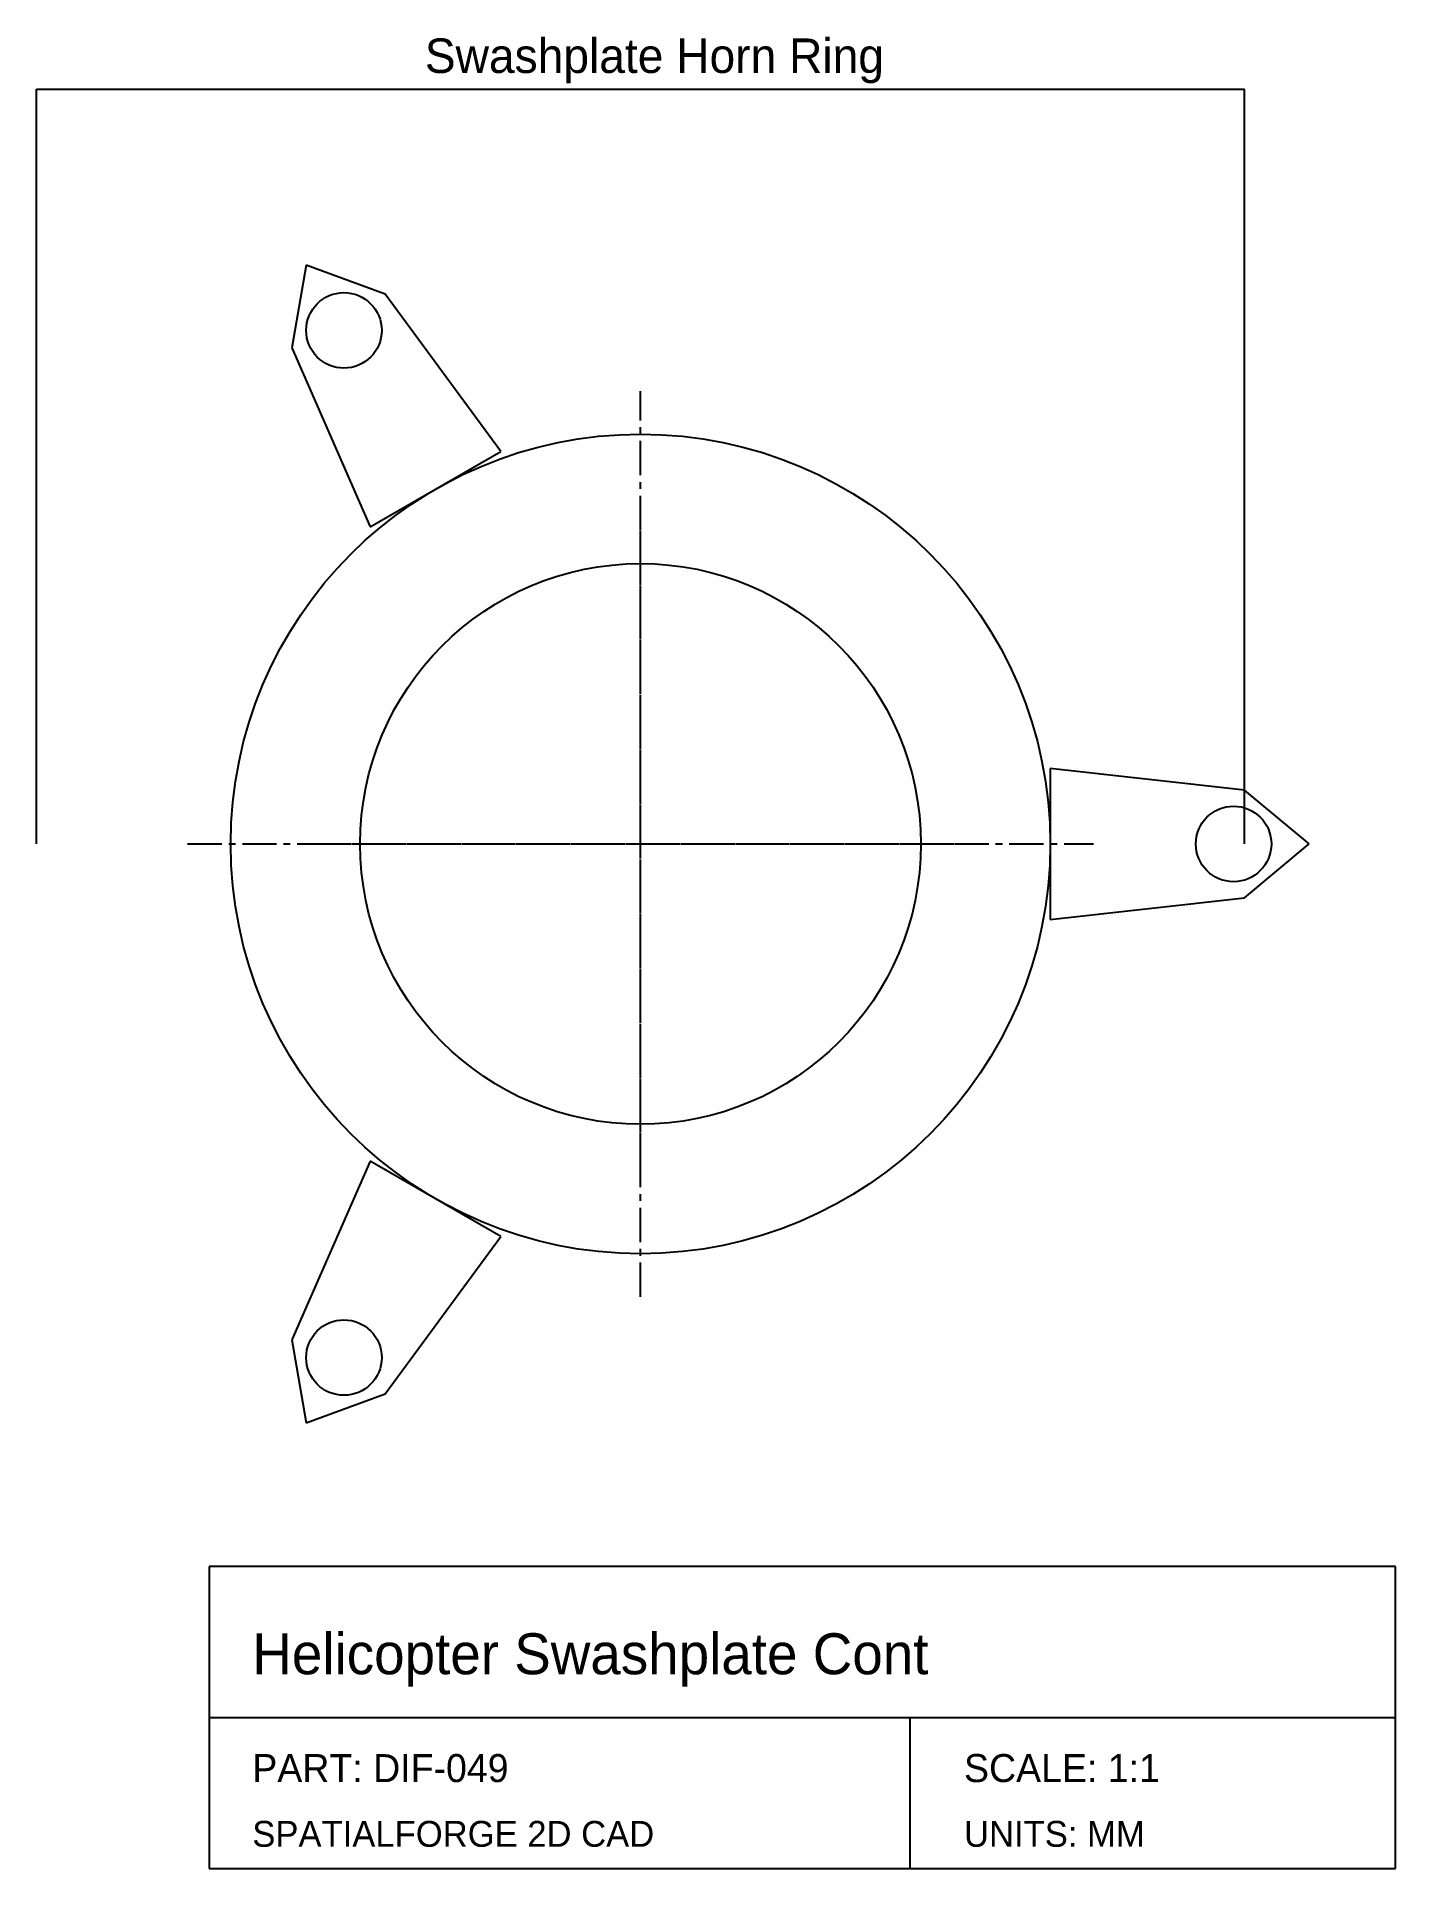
# Model space of a CAD drawing. Header units: millimetres. Extents: x 9 to 135, y -30 to 140.
import ezdxf

# ---------------------------------------------------------------- set-up
doc = ezdxf.new("R2010")
doc.units = ezdxf.units.MM
doc.linetypes.add('CENTER', pattern=[5.08, 3.175, -0.635, 0.635, -0.635])
for name, color, linetype in [('CENTER', 1, 'CENTER'), ('DIM', 3, 'CONTINUOUS'), ('TITLE', 5, 'CONTINUOUS'), ('VISIBLE', 7, 'CONTINUOUS')]:
    doc.layers.add(name, color=color, linetype=linetype)

msp = doc.modelspace()

# ---------------------------------------------------------------- linework, layer by layer
at = {"layer": 'CENTER', "linetype": 'CENTER'}
for p, q in [((65, 23), (65, 107)), ((65, 35), (65, 95)), ((23, 65), (107, 65)), ((35, 65), (95, 65))]:
    msp.add_line(p, q, dxfattribs=at)
at = {"layer": 'DIM'}
for p, q in [((9, 65), (9, 135)), ((9, 135), (121, 135)), ((121, 65), (121, 135))]:
    msp.add_line(p, q, dxfattribs=at)
at = {"layer": 'TITLE', "linetype": 'CONTINUOUS'}
for p, q in [((135, -2), (25, -2)), ((25, -2), (25, -30)), ((135, -30), (135, -2)), ((25, -30), (135, -30))]:
    msp.add_line(p, q, dxfattribs=at)
at = {"layer": 'TITLE'}
for p, q in [((25, -16), (135, -16)), ((90, -30), (90, -16))]:
    msp.add_line(p, q, dxfattribs=at)
at = {"layer": 'VISIBLE', "linetype": 'CONTINUOUS'}
for p, q in [((34, 118.69), (32.67, 111)), ((41.33, 116), (34, 118.69)), ((52.06, 101.41), (41.33, 116)), ((32.67, 111), (39.94, 94.41)), ((39.94, 94.41), (52.06, 101.41)), ((121, 70), (103, 72)), ((103, 72), (103, 58)), ((127, 65), (121, 70)), ((121, 60), (127, 65)), ((103, 58), (121, 60)), ((39.94, 35.59), (32.67, 19)), ((52.06, 28.59), (39.94, 35.59)), ((41.33, 14), (52.06, 28.59)), ((32.67, 19), (34, 11.31)), ((34, 11.31), (41.33, 14))]:
    msp.add_line(p, q, dxfattribs=at)
at = {"layer": 'VISIBLE'}
for centre, radius in [((37.5, 112.63), 3.5), ((65, 65), 38), ((65, 65), 26), ((120, 65), 3.5), ((37.5, 17.37), 3.5)]:
    msp.add_circle(centre, radius, dxfattribs=at)

# ---------------------------------------------------------------- texts
at = {"layer": 'DIM'}
msp.add_text('Swashplate Horn Ring', height=3.2, dxfattribs=at).set_placement((45, 136.5))
at = {"layer": 'TITLE'}
for s, height, p in [('Helicopter Swashplate Cont', 3.8, (29, -12)), ('PART: DIF-049', 2.6, (29, -22)), ('SCALE: 1:1', 2.6, (95, -22)), ('SPATIALFORGE 2D CAD', 2.4, (29, -28)), ('UNITS: MM', 2.4, (95, -28))]:
    msp.add_text(s, height=height, dxfattribs=at).set_placement(p)

doc.saveas('drawing.dxf')
